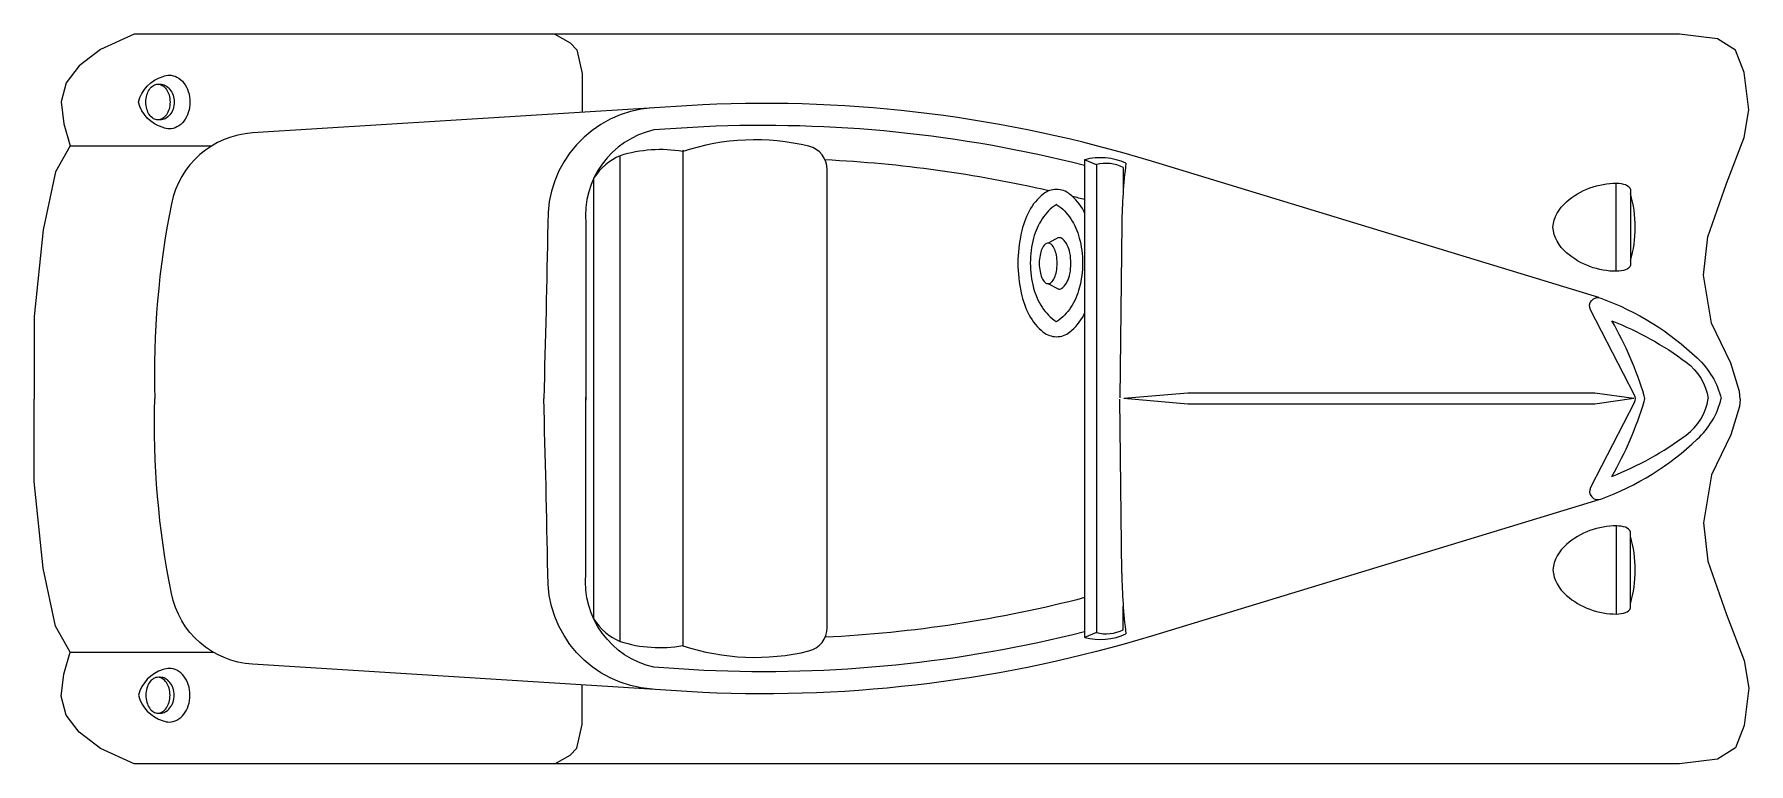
# Model space of a CAD drawing. Extents: x -3.94 to 0.02, y -0.84 to 0.84.
import ezdxf

# ---------------------------------------------------------------- set-up
doc = ezdxf.new("R2010")
doc.units = 0
doc.layers.get('0').update_dxf_attribs({"linetype": 'CONTINUOUS'})

msp = doc.modelspace()

# ---------------------------------------------------------------- linework, layer by layer
at = {"color": 0, "linetype": 'BYBLOCK'}
for p, q in [((-3.7083, 0.8405), (-3.7863, 0.8055)), ((-0.1444, 0.8405), (-3.7083, 0.8405)), ((-2.7379, 0.8405), (-2.7025, 0.8204)), ((-0.0562, 0.8302), (-0.1444, 0.8405)), ((-3.7863, 0.8055), (-3.8353, 0.7678)), ((-2.7025, 0.8204), (-2.6871, 0.805)), ((-2.6871, 0.805), (-2.675, 0.7501)), ((-0.0152, 0.8036), (-0.0562, 0.8302)), ((0.0053, 0.7523), (-0.0152, 0.8036)), ((-3.8353, 0.7678), (-3.8654, 0.7283)), ((0.0156, 0.6662), (0.0053, 0.7523)), ((-3.8654, 0.7283), (-3.8767, 0.6849)), ((-2.675, 0.7501), (-2.675, 0.6604)), ((-3.8767, 0.6849), (-3.8711, 0.6341)), ((-3.8711, 0.6341), (-3.856, 0.5832)), ((0.0053, 0.6027), (0.0156, 0.6662)), ((-0.0357, 0.4961), (0.0053, 0.6027)), ((-3.856, 0.5832), (-3.8899, 0.523)), ((-3.856, 0.5832), (-3.529, 0.5832)), ((-2.5876, -0.5604), (-2.5876, 0.5604)), ((-2.4432, 0.5731), (-2.4432, -0.5699)), ((-3.8899, 0.523), (-3.9182, 0.3892)), ((-2.1098, -0.5281), (-2.1098, 0.5281)), ((-1.5161, 0.5509), (-1.5161, -0.5509)), ((-1.4891, 0.5397), (-1.5161, 0.5509)), ((-1.4891, 0.5397), (-1.4891, -0.5397)), ((-1.4272, 0.5334), (-1.4272, 0.4794)), ((-2.6479, -0.509), (-2.6479, 0.509)), ((-0.2905, 0.2937), (-0.2905, 0.4969)), ((-0.0788, 0.3731), (-0.0357, 0.4961)), ((-1.4303, 0.4032), (-1.4349, 0.0016)), ((-3.9182, 0.3892), (-3.9389, 0.1896)), ((-1.5764, 0.3715), (-1.6002, 0.3588)), ((-0.089, 0.285), (-0.0788, 0.3731)), ((-0.0706, 0.1743), (-0.089, 0.285)), ((-1.5764, 0.2524), (-1.6002, 0.2651)), ((-3.9389, 0.1896), (-3.9389, -0.0009)), ((-0.0254, 0.082), (-0.0706, 0.1743)), ((-0.0058, 0.0166), (-0.0254, 0.082)), ((-0.0042, -0.0009), (-0.0058, 0.0166)), ((-3.9389, -0.1914), (-3.9389, -0.0009)), ((-1.4303, -0.4032), (-1.4349, -0.0016)), ((-0.0058, -0.0184), (-0.0254, -0.0838)), ((-0.0042, -0.0009), (-0.0058, -0.0184)), ((-0.0254, -0.0838), (-0.0706, -0.176)), ((-3.9182, -0.391), (-3.9389, -0.1914)), ((-0.0706, -0.176), (-0.089, -0.2867)), ((-0.2905, -0.2937), (-0.2905, -0.4969)), ((-0.089, -0.2867), (-0.0788, -0.3749)), ((-3.8899, -0.5247), (-3.9182, -0.391)), ((-0.0788, -0.3749), (-0.0357, -0.4979)), ((-1.4272, -0.5334), (-1.4272, -0.4794)), ((-0.0357, -0.4979), (0.0053, -0.6045)), ((-3.856, -0.585), (-3.8899, -0.5247)), ((-1.4891, -0.5397), (-1.5161, -0.5509)), ((-3.8711, -0.6359), (-3.856, -0.585)), ((-3.856, -0.585), (-3.526, -0.585)), ((0.0053, -0.6045), (0.0156, -0.668)), ((-3.8767, -0.6867), (-3.8711, -0.6359)), ((-2.675, -0.7519), (-2.675, -0.6604)), ((0.0156, -0.668), (0.0053, -0.7541)), ((-3.8654, -0.73), (-3.8767, -0.6867)), ((-3.8353, -0.7696), (-3.8654, -0.73)), ((-3.7863, -0.8073), (-3.8353, -0.7696)), ((-2.6871, -0.8067), (-2.675, -0.7519)), ((0.0053, -0.7541), (-0.0152, -0.8054)), ((-3.7083, -0.8423), (-3.7863, -0.8073)), ((-2.7379, -0.8423), (-2.7025, -0.8222)), ((-2.7025, -0.8222), (-2.6871, -0.8067)), ((-0.0152, -0.8054), (-0.0562, -0.832)), ((-0.1444, -0.8423), (-3.7083, -0.8423)), ((-0.0562, -0.832), (-0.1444, -0.8423))]:
    msp.add_line(p, q, dxfattribs=at)
for points in [[(-3.642, 0.6253, -0.261994), (-3.6989, 0.6842, -0.261994), (-3.642, 0.7432, -0.101154), (-3.6274, 0.7461, -0.12412), (-3.6099, 0.7417, -0.105677), (-3.5938, 0.728, -0.087029), (-3.5836, 0.7086, -0.077267), (-3.5798, 0.6842, -0.077267), (-3.5836, 0.6599, -0.087029), (-3.5938, 0.6404, -0.105677), (-3.6099, 0.6267, -0.12412), (-3.6274, 0.6223, -0.101154)], [(-3.6814, 0.6842, -0.068066), (-3.6792, 0.7006, -0.080296), (-3.6733, 0.7134, -0.107082), (-3.6636, 0.7227, -0.138819), (-3.6536, 0.7255, -0.138819), (-3.6436, 0.7227, -0.107082), (-3.634, 0.7134, -0.080296), (-3.6281, 0.7006, -0.068066), (-3.6258, 0.6842, -0.068066), (-3.6281, 0.6678, -0.080296), (-3.634, 0.655, -0.107082), (-3.6436, 0.6458, -0.138819), (-3.6536, 0.6429, -0.138819), (-3.6636, 0.6458, -0.107082), (-3.6733, 0.655, -0.080296), (-3.6792, 0.6678, -0.068066)], [(-0.4366, 0.3953, -0.182262), (-0.4048, 0.454, -0.182186), (-0.2889, 0.4969, -0.073376), (-0.2683, 0.4937, -0.248036), (-0.2572, 0.4826), (-0.2572, 0.3953), (-0.2572, 0.308, -0.248036), (-0.2683, 0.2969, -0.073376), (-0.2889, 0.2937, -0.182186), (-0.4048, 0.3366, -0.182262)], [(-1.6002, 0.3588, 0.190882), (-1.607, 0.3561, 0.100655), (-1.6148, 0.3451, 0.058699), (-1.6191, 0.331, 0.045167), (-1.6208, 0.3119, 0.045167), (-1.6191, 0.2929, 0.058699), (-1.6148, 0.2788, 0.100655), (-1.607, 0.2678, 0.190882), (-1.6002, 0.2651, 0.190882), (-1.5934, 0.2678, 0.100655), (-1.5856, 0.2788, 0.058699), (-1.5813, 0.2929, 0.045167), (-1.5796, 0.3119, 0.045167), (-1.5813, 0.331, 0.058699), (-1.5856, 0.3451, 0.100655), (-1.5934, 0.3561, 0.190882)], [(-0.4366, -0.3953, 0.182262), (-0.4048, -0.454, 0.182186), (-0.2889, -0.4969, 0.073376), (-0.2683, -0.4937, 0.248036), (-0.2572, -0.4826), (-0.2572, -0.3953), (-0.2572, -0.308, 0.248036), (-0.2683, -0.2969, 0.073376), (-0.2889, -0.2937, 0.182186), (-0.4048, -0.3366, 0.182262)], [(-3.642, -0.6253, 0.261994), (-3.6989, -0.6842, 0.261994), (-3.642, -0.7432, 0.101154), (-3.6274, -0.7461, 0.12412), (-3.6099, -0.7417, 0.105677), (-3.5938, -0.728, 0.087029), (-3.5836, -0.7086, 0.077267), (-3.5798, -0.6842, 0.077267), (-3.5836, -0.6599, 0.087029), (-3.5938, -0.6404, 0.105677), (-3.6099, -0.6267, 0.12412), (-3.6274, -0.6223, 0.101154)], [(-3.6814, -0.6842, 0.068066), (-3.6792, -0.7006, 0.080296), (-3.6733, -0.7134, 0.107082), (-3.6636, -0.7227, 0.138819), (-3.6536, -0.7255, 0.138819), (-3.6436, -0.7227, 0.107082), (-3.634, -0.7134, 0.080296), (-3.6281, -0.7006, 0.068066), (-3.6258, -0.6842, 0.068066), (-3.6281, -0.6678, 0.080296), (-3.634, -0.655, 0.107082), (-3.6436, -0.6458, 0.138819), (-3.6536, -0.6429, 0.138819), (-3.6636, -0.6458, 0.107082), (-3.6733, -0.655, 0.080296), (-3.6792, -0.6678, 0.068066)]]:
    msp.add_lwpolyline(points, format="xyb", close=True, dxfattribs=at)
for points in [[(-3.6517, 0.7254, -0.027606), (-3.6489, 0.7256, -0.121696), (-3.6368, 0.7226, -0.105271), (-3.6259, 0.7134, -0.088147), (-3.6189, 0.7004, -0.078959), (-3.6163, 0.6842, -0.078959), (-3.6189, 0.668, -0.088147), (-3.6259, 0.655, -0.105271), (-3.6368, 0.6458, -0.121696), (-3.6489, 0.6429, -0.027606), (-3.6517, 0.643, -0.105271)], [(-0.3302, 0.2334), (-1.3621, 0.5477, 0.085495), (-2.3971, 0.6779), (-3.4354, 0.6128, 0.339745), (-3.6227, 0.4493, 0.056833), (-3.6608, 0, 2.583594)], [(-2.5131, 0.6706, 0.405099), (-2.7543, 0.4032, -0.002423), (-2.7638, 0, 0.761643)], [(-2.5097, 0.6199, 0.374184), (-2.667, 0.4037), (-2.667, -0.0032)], [(-1.5161, 0.5379, 0.073429), (-2.3944, 0.6271), (-2.5097, 0.6199, 0.339745)], [(-1.5986, 0.4794, 0.04429), (-2.1145, 0.5506)], [(-1.5812, 0.4826, 0.168956), (-1.6116, 0.472, 0.105168), (-1.644, 0.4328, 0.067272), (-1.6627, 0.3813, 0.053421), (-1.6701, 0.3127, 0.053421), (-1.6627, 0.2442, 0.067272), (-1.644, 0.1926, 0.105168), (-1.6116, 0.1535, 0.168956), (-1.5812, 0.1429, 0.168956), (-1.5507, 0.1535, 0.105168), (-1.5183, 0.1926, 0.006), (-1.5161, 0.197, 0.053421)], [(-1.5161, 0.4285, 0.006), (-1.5183, 0.4328, 0.105168), (-1.5507, 0.472, 0.168956), (-1.5812, 0.4826, 0.168956)], [(-1.5812, 0.4478, 0.002901), (-1.5817, 0.4474, 0.107177), (-1.6143, 0.4149, 0.077931), (-1.6339, 0.3704, 0.065152), (-1.6415, 0.3127, 0.065152)], [(-1.5812, 0.4478, -0.002901), (-1.5806, 0.4474, -0.107177), (-1.548, 0.4149, -0.077931), (-1.5284, 0.3704, -0.065152), (-1.5208, 0.3127, -0.065152)], [(-1.5161, 0.4592, 0.002453), (-1.5441, 0.4663)], [(-1.5764, 0.2524, 0.179894), (-1.5668, 0.256, 0.103193), (-1.5562, 0.2698, 0.062897), (-1.5502, 0.2878, 0.049105), (-1.5478, 0.3119, 0.049105), (-1.5502, 0.3361, 0.062897), (-1.5562, 0.354, 0.103193), (-1.5668, 0.3679, 0.179894), (-1.5764, 0.3715, 0.179894)], [(-1.6415, 0.3127, 0.065152), (-1.6339, 0.2551, 0.077931), (-1.6143, 0.2106, 0.107177), (-1.5817, 0.178, 0.002901), (-1.5812, 0.1776, 0.031154)], [(-1.5208, 0.3127, -0.065152), (-1.5284, 0.2551, -0.077931), (-1.548, 0.2106, -0.107177), (-1.5806, 0.178, -0.002901), (-1.5812, 0.1776, -0.101121)], [(-0.2477, 0.0079), (-0.3493, 0.2048, -0.683731), (-0.3254, 0.2318, -0.102556), (-0.1032, 0.0937, -0.42892)], [(-0.3, 0.1794, -0.066713), (-0.1286, 0.0841, -0.196096), (-0.0778, 0, -0.002268)], [(-0.1032, 0.0937, -0.145946), (-0.0476, 0, -0.123407)], [(-0.3302, -0.2334), (-1.3621, -0.5477, -0.085495), (-2.3971, -0.6779), (-3.4354, -0.6128, -0.339745), (-3.6227, -0.4493, -0.056833), (-3.6608, 0, -2.583594)], [(-2.5097, -0.6199, -0.374184), (-2.667, -0.4037), (-2.667, 0.0032)], [(-2.5131, -0.6706, -0.405099), (-2.7543, -0.4032, 0.002423), (-2.7638, 0, -0.761643)], [(-0.2477, -0.0079), (-0.3493, -0.2048, 0.683731), (-0.3254, -0.2318, 0.102556), (-0.1032, -0.0937, 0.42892)], [(-0.3, -0.1794, 0.066713), (-0.1286, -0.0841, 0.196096), (-0.0778, 0, 0.002268)], [(-0.1032, -0.0937, 0.145946), (-0.0476, 0, 0.123407)], [(-1.5161, -0.4592, -0.051515), (-2.1145, -0.5506)], [(-1.5161, -0.5379, -0.073429), (-2.3944, -0.6271), (-2.5097, -0.6199, -0.339745)], [(-3.6517, -0.7254, 0.027606), (-3.6489, -0.7256, 0.121696), (-3.6368, -0.7226, 0.105271), (-3.6259, -0.7134, 0.088147), (-3.6189, -0.7004, 0.078959), (-3.6163, -0.6842, 0.078959), (-3.6189, -0.668, 0.088147), (-3.6259, -0.655, 0.105271), (-3.6368, -0.6458, 0.121696), (-3.6489, -0.6429, 0.027606), (-3.6517, -0.643, 0.105271)]]:
    msp.add_lwpolyline(points, format="xyb", dxfattribs=at)
for points in [[(-0.2492, 0), (-0.3397, 0.0127), (-1.2779, 0.0127), (-1.4256, 0)], [(-0.2492, 0), (-0.3397, -0.0127), (-1.2779, -0.0127), (-1.4256, 0)]]:
    msp.add_lwpolyline(points, dxfattribs=at)
for centre, radius, start, end in [((-2.2765, 0.0691), 0.5279, 76.3917, 108.4077), ((-2.5334, 0.4356), 0.1361, 113.4749, 147.3236), ((-2.4956, 0.2656), 0.3088, 80.2166, 107.328), ((-2.1654, 0.5281), 0.0556, 0, 76.3917), ((-1.4793, 0.4162), 0.1396, 65.2148, 105.2579), ((-1.4668, 0.4518), 0.0907, 64.0776, 104.2104), ((-0.1967, 0.3893), 1.2338, 172.8464, 179.3526), ((-0.5239, 0.3953), 0.2778, 343.7398, 16.2602), ((-1.0202, -0.2338), 0.8303, 16.8093, 29.8414), ((-0.2619, 0), 0.0163, 330.9454, 29.0546), ((-0.2397, 0), 0.0156, 336.0375, 23.9625), ((-1.0202, 0.2338), 0.8303, 330.1586, 343.1907), ((-0.5239, -0.3953), 0.2778, 343.7398, 16.2602), ((-0.1967, -0.3893), 1.2338, 180.6474, 187.1536), ((-2.5334, -0.4356), 0.1361, 212.6764, 246.5251), ((-2.1654, -0.5281), 0.0556, 283.6083, 0), ((-1.4793, -0.4162), 0.1396, 254.7421, 294.7852), ((-1.4668, -0.4518), 0.0907, 255.7896, 295.9224), ((-2.4956, -0.2656), 0.3088, 252.672, 279.7834), ((-2.2765, -0.0691), 0.5279, 251.5923, 283.6083)]:
    msp.add_arc(centre, radius, start, end, dxfattribs=at)

doc.saveas('drawing.dxf')
